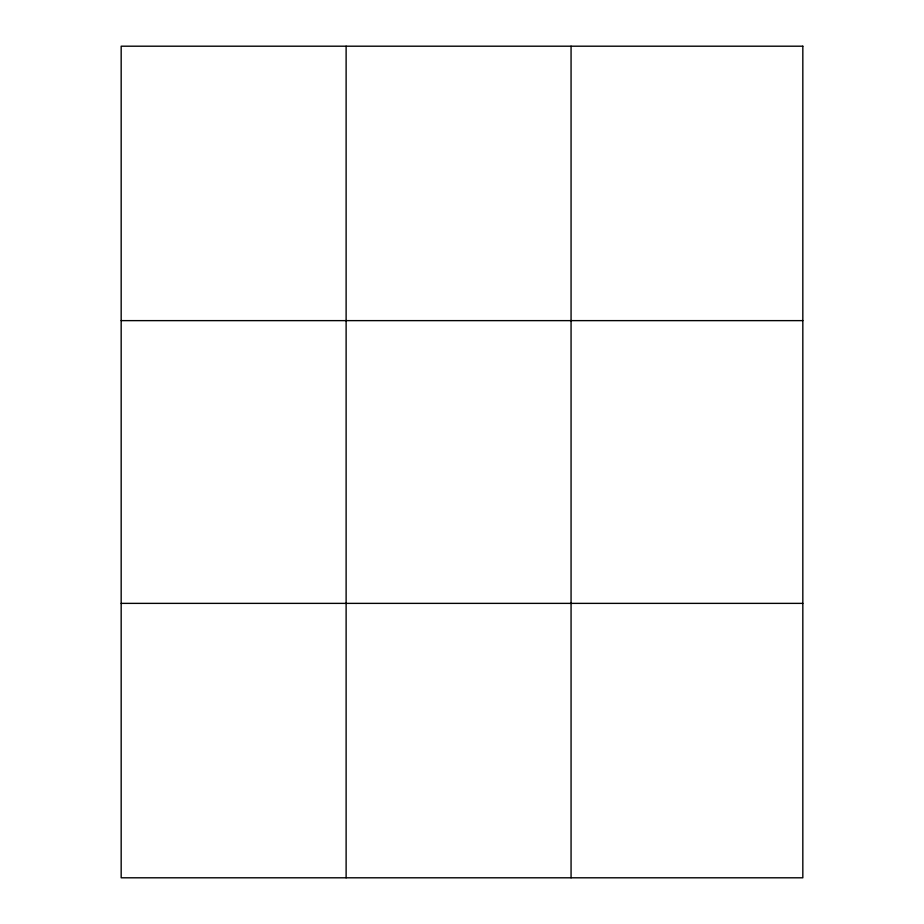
<?xml version="1.0" encoding="UTF-8"?>
<svg xmlns="http://www.w3.org/2000/svg" width="924" height="924" viewBox="0 0 924 924"><rect width="100%" height="100%" fill="white"/><g stroke="black" fill="none" stroke-linecap="round" stroke-linejoin="round"><path stroke-width="1.39" d="M346.119 877.8L346.119 46.2M571.067 877.8L571.067 46.2M121.171 320.628L802.829 320.628M121.171 603.372L802.829 603.372M802.829 46.2L802.829 877.8L121.171 877.8L121.171 46.2L802.829 46.2"/></g></svg>
